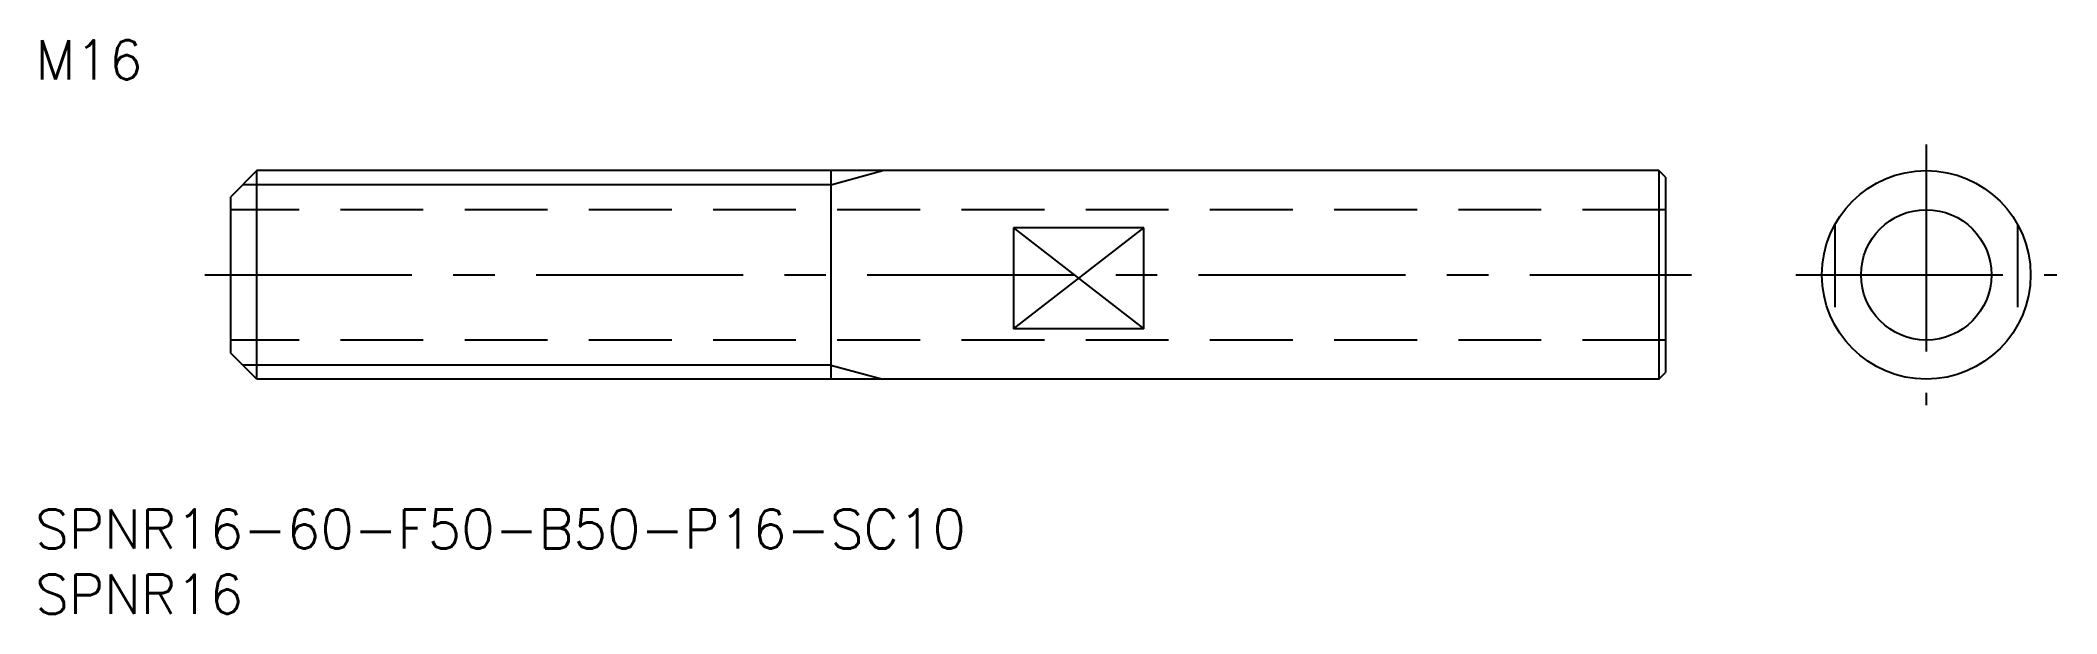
# Model space of a CAD drawing. Extents: x 0 to 155, y -8 to 36.
import ezdxf

# ---------------------------------------------------------------- set-up
doc = ezdxf.new("R2010")
doc.units = 0
doc.header["$LTSCALE"] = 0.5
doc.linetypes.add('CENTER', pattern=[50.8, 31.75, -6.35, 6.35, -6.35])
doc.linetypes.add('DASHED', pattern=[19.05, 12.7, -6.35])
for name, color, linetype in [('MSM_CENTER', 1, 'CENTER'), ('MSM_CONTINUOUS', 7, 'CONTINUOUS'), ('MSM_DASHED', 4, 'DASHED'), ('MSM_NARROW', 5, 'CONTINUOUS'), ('MSM_PART_NUMBER', 7, 'CONTINUOUS')]:
    doc.layers.add(name, color=color, linetype=linetype)
doc.styles.get("Standard").update_dxf_attribs({"font": 'txt.shx', "height": 1, "bigfont": 'bigfont.shx'})

# ---------------------------------------------------------------- blocks, each defined once
blk = doc.blocks.new('*U4')
at = {"layer": 'MSM_PART_NUMBER'}
blk.add_text('SPNR16-60-F50-B50-P16-SC10', height=3, dxfattribs=at).set_placement((0, -3))
blk = doc.blocks.new('*U5')
at = {"layer": 'MSM_PART_NUMBER'}
blk.add_text('SPNR16', height=3, dxfattribs=at).set_placement((0, -8))
blk = doc.blocks.new('*U6')
at = {"layer": 'MSM_PART_NUMBER'}
blk.add_text('M16', height=3, dxfattribs=at).set_placement((0, 33))

msp = doc.modelspace()

# ---------------------------------------------------------------- linework, layer by layer
at = {"layer": 'MSM_CENTER'}
for p, q in [((145, 28), (145, 8)), ((13, 18), (127, 18)), ((135, 18), (155, 18))]:
    msp.add_line(p, q, dxfattribs=at)
at = {"layer": 'MSM_CONTINUOUS'}
for p, q in [((17, 26), (15, 24)), ((124.5, 26), (17, 26)), ((17, 10), (17, 26)), ((61, 26), (61, 10)), ((124.5, 26), (124.5, 10)), ((125, 25.5), (124.5, 26)), ((125, 25.5), (125, 10.5)), ((15, 12), (15, 24)), ((85, 21.6), (75, 21.6)), ((75, 21.6), (75, 13.86)), ((85, 13.86), (85, 21.6)), ((85, 13.86), (75, 13.86)), ((17, 10), (15, 12)), ((124.5, 10), (17, 10)), ((124.5, 10), (125, 10.5))]:
    msp.add_line(p, q, dxfattribs=at)
for radius in [8, 5]:
    msp.add_circle((145, 18), radius, dxfattribs=at)
at = {"layer": 'MSM_DASHED'}
for p, q in [((125, 23), (15, 23)), ((138, 21.87), (138, 14.13)), ((152, 21.87), (152, 14.13)), ((125, 13), (15, 13))]:
    msp.add_line(p, q, dxfattribs=at)
at = {"layer": 'MSM_NARROW'}
for p, q in [((61, 24.92), (15.92, 24.92)), ((61, 24.92), (65, 26)), ((75, 13.86), (85, 21.6)), ((75, 21.6), (85, 13.86)), ((61, 11.08), (15.92, 11.08)), ((61, 11.08), (65, 10))]:
    msp.add_line(p, q, dxfattribs=at)

# ---------------------------------------------------------------- block references
at = {"layer": 'MSM_CONTINUOUS'}
for name in ['*U6', '*U4', '*U5']:
    msp.add_blockref(name, (0, 0), dxfattribs=at)

doc.saveas('drawing.dxf')
